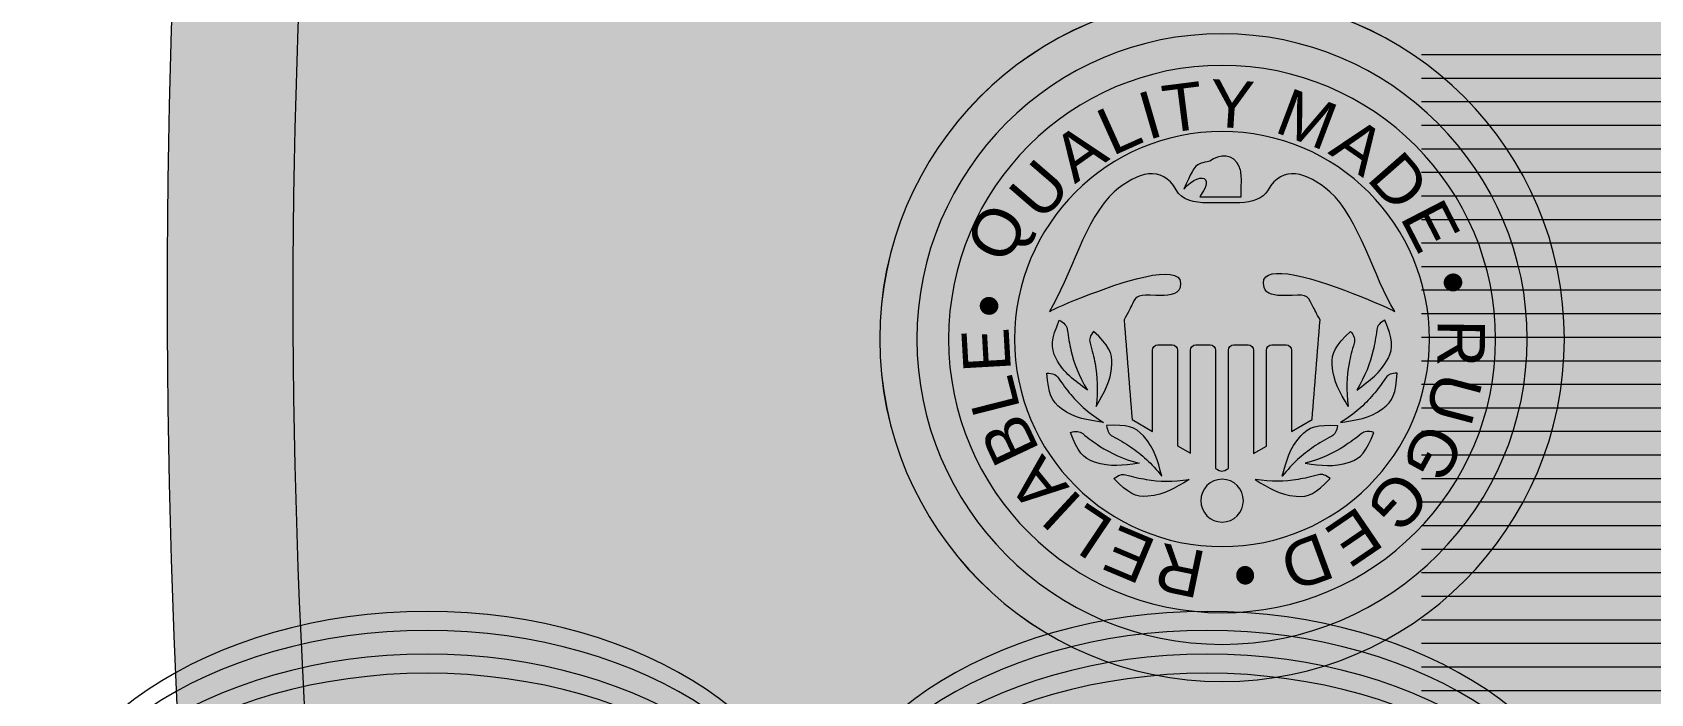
# Model space of a CAD drawing. Header units: inches. Extents: x 0 to 48, y -19.6 to 10.
# Drawn here: x 26.877 to 29.406, y -17.423 to -16.39 of the extents above; entities that cross this region are included whole.
import ezdxf

# ---------------------------------------------------------------- set-up
doc = ezdxf.new("R2010")
doc.units = ezdxf.units.IN
doc.header["$MEASUREMENT"] = 0
doc.layers.add('Layer 1', color=7, linetype='Continuous')

# ---------------------------------------------------------------- blocks, each defined once
blk = doc.blocks.new('block 3')
at = {"layer": 'Layer 1', "color": 254, "lineweight": 18, "true_color": 0xe6e7e8}
for points in [[(27.4942, -17.295), (27.835, -17.295), (28.1113, -17.4815), (28.1113, -17.7115), (28.1113, -17.9415), (27.835, -18.128), (27.4942, -18.128), (27.1534, -18.128), (26.8771, -17.9415), (26.8771, -17.7115), (26.8771, -17.4815), (27.1534, -17.295), (27.4942, -17.295)], [(28.7129, -17.295), (29.0537, -17.295), (29.3299, -17.4815), (29.3299, -17.7115), (29.3299, -17.9415), (29.0537, -18.128), (28.7129, -18.128), (28.3721, -18.128), (28.0958, -17.9415), (28.0958, -17.7115), (28.0958, -17.4815), (28.3721, -17.295), (28.7129, -17.295)], [(29.9316, -17.295), (30.2724, -17.295), (30.5487, -17.4815), (30.5487, -17.7115), (30.5487, -17.9415), (30.2724, -18.128), (29.9316, -18.128), (29.5908, -18.128), (29.3145, -17.9415), (29.3145, -17.7115), (29.3145, -17.4815), (29.5908, -17.295), (29.9316, -17.295)], [(27.4942, -17.3248), (27.835, -17.3248), (28.1113, -17.5113), (28.1113, -17.7413), (28.1113, -17.9713), (27.835, -18.1578), (27.4942, -18.1578), (27.1534, -18.1578), (26.8771, -17.9713), (26.8771, -17.7413), (26.8771, -17.5113), (27.1534, -17.3248), (27.4942, -17.3248)], [(28.7129, -17.3248), (29.0537, -17.3248), (29.3299, -17.5113), (29.3299, -17.7413), (29.3299, -17.9713), (29.0537, -18.1578), (28.7129, -18.1578), (28.3721, -18.1578), (28.0958, -17.9713), (28.0958, -17.7413), (28.0958, -17.5113), (28.3721, -17.3248), (28.7129, -17.3248)], [(29.9316, -17.3248), (30.2724, -17.3248), (30.5487, -17.5113), (30.5487, -17.7413), (30.5487, -17.9713), (30.2724, -18.1578), (29.9316, -18.1578), (29.5908, -18.1578), (29.3145, -17.9713), (29.3145, -17.7413), (29.3145, -17.5113), (29.5908, -17.3248), (29.9316, -17.3248)], [(27.4942, -17.3617), (27.835, -17.3617), (28.1113, -17.5482), (28.1113, -17.7782), (28.1113, -18.0082), (27.835, -18.1946), (27.4942, -18.1946), (27.1534, -18.1946), (26.8771, -18.0082), (26.8771, -17.7782), (26.8771, -17.5482), (27.1534, -17.3617), (27.4942, -17.3617)], [(28.7129, -17.3617), (29.0537, -17.3617), (29.3299, -17.5482), (29.3299, -17.7782), (29.3299, -18.0082), (29.0537, -18.1946), (28.7129, -18.1946), (28.3721, -18.1946), (28.0958, -18.0082), (28.0958, -17.7782), (28.0958, -17.5482), (28.3721, -17.3617), (28.7129, -17.3617)], [(29.9316, -17.3617), (30.2724, -17.3617), (30.5487, -17.5482), (30.5487, -17.7782), (30.5487, -18.0082), (30.2724, -18.1946), (29.9316, -18.1946), (29.5908, -18.1946), (29.3145, -18.0082), (29.3145, -17.7782), (29.3145, -17.5482), (29.5908, -17.3617), (29.9316, -17.3617)], [(27.4942, -17.3915), (27.835, -17.3915), (28.1113, -17.578), (28.1113, -17.808), (28.1113, -18.038), (27.835, -18.2244), (27.4942, -18.2244), (27.1534, -18.2244), (26.8771, -18.038), (26.8771, -17.808), (26.8771, -17.578), (27.1534, -17.3915), (27.4942, -17.3915)], [(28.7129, -17.3915), (29.0537, -17.3915), (29.3299, -17.578), (29.3299, -17.808), (29.3299, -18.038), (29.0537, -18.2244), (28.7129, -18.2244), (28.3721, -18.2244), (28.0958, -18.038), (28.0958, -17.808), (28.0958, -17.578), (28.3721, -17.3915), (28.7129, -17.3915)], [(29.9316, -17.3915), (30.2724, -17.3915), (30.5487, -17.578), (30.5487, -17.808), (30.5487, -18.038), (30.2724, -18.2244), (29.9316, -18.2244), (29.5908, -18.2244), (29.3145, -18.038), (29.3145, -17.808), (29.3145, -17.578), (29.5908, -17.3915), (29.9316, -17.3915)]]:
    blk.add_open_spline(points, degree=3, knots=[0, 0, 0, 0, 1, 1, 1, 2, 2, 2, 3, 3, 3, 4, 4, 4, 4], dxfattribs=at)
blk = doc.blocks.new('block 4')
at = {"layer": 'Layer 1', "color": 250, "lineweight": 18, "true_color": 0x231f20}
for points in [[(29.0477, -16.425), (33.4815, -16.425)], [(29.0477, -16.4618), (33.4815, -16.4618)], [(29.0477, -16.4986), (33.4815, -16.4986)], [(29.0477, -16.5353), (33.4815, -16.5353)], [(29.0477, -16.5721), (33.4815, -16.5721)], [(29.0477, -16.6089), (33.4815, -16.6089)], [(29.0477, -16.6457), (33.4815, -16.6457)], [(29.0477, -16.6825), (33.4815, -16.6825)], [(29.0477, -16.7193), (33.4815, -16.7193)], [(29.0477, -16.756), (33.4815, -16.756)], [(29.0477, -16.7928), (33.4815, -16.7928)], [(29.0477, -16.8296), (33.4815, -16.8296)], [(29.0477, -16.8664), (33.4815, -16.8664)], [(29.0477, -16.9032), (33.4815, -16.9032)], [(29.0477, -16.94), (33.4815, -16.94)], [(29.0477, -16.9768), (33.4815, -16.9768)], [(29.0477, -17.0135), (33.4815, -17.0135)], [(29.0477, -17.0503), (33.4815, -17.0503)], [(29.0477, -17.0871), (33.4815, -17.0871)], [(29.0477, -17.1239), (33.4815, -17.1239)], [(29.0477, -17.1607), (33.4815, -17.1607)], [(29.0477, -17.1975), (33.4815, -17.1975)], [(29.0477, -17.2343), (33.4815, -17.2343)], [(29.0477, -17.271), (33.4815, -17.271)], [(29.0477, -17.3078), (33.4815, -17.3078)], [(29.0477, -17.3446), (33.4815, -17.3446)], [(29.0477, -17.3814), (33.4815, -17.3814)], [(29.0477, -17.4182), (33.4815, -17.4182)]]:
    blk.add_lwpolyline(points, dxfattribs=at)

msp = doc.modelspace()

# ---------------------------------------------------------------- hatches: boundary and pattern name
at = {"layer": 'Layer 1', "true_color": 0x004723}
h = msp.add_hatch(color=118, dxfattribs=at)
edge = h.paths.add_edge_path()
edge.add_spline(control_points=[(27.2193, -14.9493), (30.2141, -14.9493), (33.2089, -14.9493), (36.2037, -14.9493), (36.3793, -16.1538), (36.379, -17.4149), (36.2037, -18.7311), (33.2089, -18.7311), (30.2141, -18.7311), (27.2193, -18.7311), (27.044, -17.4149), (27.0437, -16.1538), (27.2193, -14.9493)], knot_values=[0, 0, 0, 0, 0.013889, 0.013889, 0.013889, 0.027778, 0.027778, 0.027778, 0.041667, 0.041667, 0.041667, 0.055556, 0.055556, 0.055556, 0.055556], degree=3, periodic=0)
edge.add_line((27.2193, -14.9493), (27.2193, -14.9493))
at = {"layer": 'Layer 1', "true_color": 0xe6e7e8}
h = msp.add_hatch(color=254, dxfattribs=at)
edge = h.paths.add_edge_path()
edge.add_spline(control_points=[(27.4102, -15.1551), (30.2777, -15.1551), (33.1452, -15.1551), (36.0127, -15.1551), (36.1809, -16.2286), (36.1806, -17.3523), (36.0127, -18.5253), (33.1452, -18.5253), (30.2777, -18.5253), (27.4102, -18.5253), (27.2423, -17.3523), (27.242, -16.2286), (27.4102, -15.1551)], knot_values=[0, 0, 0, 0, 0.013889, 0.013889, 0.013889, 0.027778, 0.027778, 0.027778, 0.041667, 0.041667, 0.041667, 0.055556, 0.055556, 0.055556, 0.055556], degree=3, periodic=0)
edge.add_line((27.4102, -15.1551), (27.4102, -15.1551))
at = {"layer": 'Layer 1', "true_color": 0x231f20}
h = msp.add_hatch(color=250, dxfattribs=at)
edge = h.paths.add_edge_path()
edge.add_spline(control_points=[(28.7362, -16.3926), (28.9996, -16.3926), (29.2131, -16.6061), (29.2131, -16.8695), (29.2131, -17.1328), (28.9996, -17.3463), (28.7362, -17.3463), (28.4729, -17.3463), (28.2594, -17.1328), (28.2594, -16.8695), (28.2594, -16.6061), (28.4729, -16.3926), (28.7362, -16.3926)], knot_values=[0, 0, 0, 0, 1, 1, 1, 2, 2, 2, 3, 3, 3, 4, 4, 4, 4], degree=3, periodic=1)
edge = h.paths.add_edge_path()
edge.add_spline(control_points=[(28.7362, -16.3345), (29.0317, -16.3345), (29.2712, -16.574), (29.2712, -16.8695), (29.2712, -17.1649), (29.0317, -17.4044), (28.7362, -17.4044), (28.4408, -17.4044), (28.2013, -17.1649), (28.2013, -16.8695), (28.2013, -16.574), (28.4408, -16.3345), (28.7362, -16.3345)], knot_values=[0, 0, 0, 0, 1, 1, 1, 2, 2, 2, 3, 3, 3, 4, 4, 4, 4], degree=3, periodic=1)
h = msp.add_hatch(color=250, dxfattribs=at)
edge = h.paths.add_edge_path()
edge.add_spline(control_points=[(28.7362, -16.5452), (28.9153, -16.5452), (29.0604, -16.6904), (29.0604, -16.8695), (29.0604, -17.0485), (28.9153, -17.1936), (28.7362, -17.1936), (28.5572, -17.1936), (28.412, -17.0485), (28.412, -16.8695), (28.412, -16.6904), (28.5572, -16.5452), (28.7362, -16.5452)], knot_values=[0, 0, 0, 0, 1, 1, 1, 2, 2, 2, 3, 3, 3, 4, 4, 4, 4], degree=3, periodic=1)
edge = h.paths.add_edge_path()
edge.add_spline(control_points=[(28.7362, -16.442), (28.9723, -16.442), (29.1637, -16.6334), (29.1637, -16.8695), (29.1637, -17.1055), (28.9723, -17.2969), (28.7362, -17.2969), (28.5002, -17.2969), (28.3088, -17.1055), (28.3088, -16.8695), (28.3088, -16.6334), (28.5002, -16.442), (28.7362, -16.442)], knot_values=[0, 0, 0, 0, 1, 1, 1, 2, 2, 2, 3, 3, 3, 4, 4, 4, 4], degree=3, periodic=1)
h = msp.add_hatch(color=250, dxfattribs=at)
edge = h.paths.add_edge_path()
edge.add_spline(control_points=[(28.7664, -16.622), (28.7663, -16.6318), (28.7662, -16.6375), (28.7661, -16.6473), (28.7445, -16.6473), (28.723, -16.6473), (28.7015, -16.6473), (28.704, -16.6417), (28.7066, -16.6402), (28.7092, -16.6345), (28.7121, -16.628), (28.7122, -16.6235), (28.7104, -16.6208), (28.706, -16.6141), (28.6899, -16.6192), (28.6767, -16.6353), (28.6872, -16.6123), (28.6906, -16.599), (28.7038, -16.5947), (28.7068, -16.5938), (28.7115, -16.5926), (28.7171, -16.5916), (28.7318, -16.5811), (28.7546, -16.5781), (28.7634, -16.6009), (28.7656, -16.6065), (28.7666, -16.6136), (28.7664, -16.622)], knot_values=[0, 0, 0, 0, 1, 1, 1, 2, 2, 2, 3, 3, 3, 4, 4, 4, 5, 5, 5, 6, 6, 6, 7, 7, 7, 8, 8, 8, 9, 9, 9, 9], degree=3, periodic=1)
edge = h.paths.add_edge_path()
edge.add_spline(control_points=[(28.4663, -16.8262), (28.4987, -16.7748), (28.5227, -16.6787), (28.5678, -16.6395), (28.6041, -16.608), (28.6421, -16.5971), (28.6645, -16.6366), (28.6732, -16.652), (28.6922, -16.6567), (28.7138, -16.6568), (28.7209, -16.6569), (28.7593, -16.6569), (28.7639, -16.6567), (28.7833, -16.6558), (28.8, -16.6507), (28.808, -16.6366), (28.8304, -16.5971), (28.8684, -16.608), (28.9047, -16.6395), (28.9498, -16.6787), (28.9737, -16.7748), (29.0062, -16.8262), (28.9975, -16.8217), (28.8957, -16.7753), (28.8388, -16.7678), (28.8131, -16.7643), (28.7965, -16.7689), (28.8018, -16.7887), (28.8048, -16.7998), (28.8189, -16.8018), (28.8343, -16.8015), (28.8687, -16.8007), (28.8679, -16.7981), (28.8777, -16.8174), (28.8804, -16.8228), (28.8839, -16.8299), (28.8893, -16.8392), (28.8851, -16.8912), (28.881, -16.9432), (28.8768, -16.9952), (28.8768, -16.9952), (28.8447, -17.0138), (28.8447, -17.0138), (28.8447, -17.0138), (28.8447, -16.8868), (28.8447, -16.8868), (28.8447, -16.8822), (28.8409, -16.8784), (28.8362, -16.8784), (28.8362, -16.8784), (28.8139, -16.8784), (28.8139, -16.8784), (28.8093, -16.8784), (28.8055, -16.8822), (28.8055, -16.8868), (28.8055, -16.8868), (28.8055, -17.0365), (28.8055, -17.0365), (28.8055, -17.0365), (28.7854, -17.0481), (28.7854, -17.0481), (28.7854, -17.0481), (28.7854, -16.8868), (28.7854, -16.8868), (28.7854, -16.8822), (28.7816, -16.8784), (28.7769, -16.8784), (28.7769, -16.8784), (28.7546, -16.8784), (28.7546, -16.8784), (28.7499, -16.8784), (28.7461, -16.8822), (28.7461, -16.8868), (28.7461, -16.8868), (28.7461, -17.0715), (28.7461, -17.0715), (28.7368, -17.0772), (28.7349, -17.0772), (28.726, -17.0715), (28.726, -17.0715), (28.726, -16.8868), (28.726, -16.8868), (28.726, -16.8822), (28.7222, -16.8784), (28.7176, -16.8784), (28.7176, -16.8784), (28.6953, -16.8784), (28.6953, -16.8784), (28.6906, -16.8784), (28.6868, -16.8822), (28.6868, -16.8868), (28.6868, -16.8868), (28.6868, -17.0478), (28.6868, -17.0478), (28.6868, -17.0478), (28.6667, -17.0362), (28.6667, -17.0362), (28.6667, -17.0362), (28.6667, -16.8868), (28.6667, -16.8868), (28.6667, -16.8822), (28.6629, -16.8784), (28.6583, -16.8784), (28.6583, -16.8784), (28.6359, -16.8784), (28.6359, -16.8784), (28.6313, -16.8784), (28.6275, -16.8822), (28.6275, -16.8868), (28.6275, -16.8868), (28.6275, -17.0136), (28.6275, -17.0136), (28.6275, -17.0136), (28.5957, -16.9952), (28.5957, -16.9952), (28.5915, -16.9432), (28.5873, -16.8912), (28.5832, -16.8392), (28.5896, -16.828), (28.5932, -16.8199), (28.5961, -16.8142), (28.6029, -16.8007), (28.6058, -16.8001), (28.6329, -16.8014), (28.6499, -16.8022), (28.6674, -16.8009), (28.6706, -16.7889), (28.676, -16.7685), (28.6565, -16.7651), (28.6277, -16.7699), (28.5707, -16.7793), (28.477, -16.8206), (28.4663, -16.8262)], knot_values=[0, 0, 0, 0, 1, 1, 1, 2, 2, 2, 3, 3, 3, 4, 4, 4, 5, 5, 5, 6, 6, 6, 7, 7, 7, 8, 8, 8, 9, 9, 9, 10, 10, 10, 11, 11, 11, 12, 12, 12, 13, 13, 13, 14, 14, 14, 15, 15, 15, 16, 16, 16, 17, 17, 17, 18, 18, 18, 19, 19, 19, 20, 20, 20, 21, 21, 21, 22, 22, 22, 23, 23, 23, 24, 24, 24, 25, 25, 25, 26, 26, 26, 27, 27, 27, 28, 28, 28, 29, 29, 29, 30, 30, 30, 31, 31, 31, 32, 32, 32, 33, 33, 33, 34, 34, 34, 35, 35, 35, 36, 36, 36, 37, 37, 37, 38, 38, 38, 39, 39, 39, 40, 40, 40, 41, 41, 41, 42, 42, 42, 43, 43, 43, 44, 44, 44, 44], degree=3, periodic=1)
h = msp.add_hatch(color=250, dxfattribs=at)
edge = h.paths.add_edge_path()
edge.add_spline(control_points=[(28.9167, -17.0043), (28.885, -17.003), (28.8718, -17.0063), (28.8592, -17.0206), (28.8406, -17.0417), (28.8378, -17.058), (28.8301, -17.0838), (28.8467, -17.0633), (28.8614, -17.0499), (28.8792, -17.038), (28.8877, -17.0322), (28.897, -17.0268), (28.9075, -17.0212), (28.9129, -17.0183), (28.9156, -17.013), (28.9167, -17.0043)], knot_values=[0, 0, 0, 0, 1, 1, 1, 2, 2, 2, 3, 3, 3, 4, 4, 4, 5, 5, 5, 5], degree=3, periodic=1)
edge = h.paths.add_edge_path()
edge.add_spline(control_points=[(28.9732, -17.0154), (28.9619, -17.045), (28.9537, -17.0558), (28.9356, -17.0617), (28.9089, -17.0705), (28.8927, -17.0667), (28.866, -17.0635), (28.8914, -17.0563), (28.9096, -17.0481), (28.9275, -17.0365), (28.9362, -17.031), (28.9448, -17.0246), (28.9541, -17.0172), (28.9589, -17.0134), (28.9648, -17.0129), (28.9732, -17.0154)], knot_values=[0, 0, 0, 0, 1, 1, 1, 2, 2, 2, 3, 3, 3, 4, 4, 4, 5, 5, 5, 5], degree=3, periodic=1)
edge = h.paths.add_edge_path()
edge.add_spline(control_points=[(29.01, -16.9226), (29.0078, -16.9543), (29.003, -16.967), (28.9875, -16.978), (28.9645, -16.9942), (28.948, -16.9952), (28.9215, -17), (28.9437, -16.9857), (28.9587, -16.9726), (28.9724, -16.9562), (28.9791, -16.9484), (28.9854, -16.9398), (28.9922, -16.9299), (28.9957, -16.9249), (29.0012, -16.9228), (29.01, -16.9226)], knot_values=[0, 0, 0, 0, 1, 1, 1, 2, 2, 2, 3, 3, 3, 4, 4, 4, 5, 5, 5, 5], degree=3, periodic=1)
edge = h.paths.add_edge_path()
edge.add_spline(control_points=[(28.9369, -16.8574), (28.9139, -16.8791), (28.907, -16.8908), (28.9084, -16.9098), (28.9104, -16.9378), (28.92, -16.9513), (28.9331, -16.9748), (28.9301, -16.9486), (28.9308, -16.9287), (28.9347, -16.9077), (28.9366, -16.8976), (28.9393, -16.8872), (28.9426, -16.8757), (28.9443, -16.8698), (28.9424, -16.8642), (28.9369, -16.8574)], knot_values=[0, 0, 0, 0, 1, 1, 1, 2, 2, 2, 3, 3, 3, 4, 4, 4, 5, 5, 5, 5], degree=3, periodic=1)
edge = h.paths.add_edge_path()
edge.add_spline(control_points=[(28.5672, -17.0875), (28.5895, -17.1102), (28.6013, -17.1168), (28.6202, -17.115), (28.6482, -17.1125), (28.6615, -17.1025), (28.6847, -17.0889), (28.6586, -17.0925), (28.6387, -17.0922), (28.6176, -17.0887), (28.6074, -17.087), (28.597, -17.0846), (28.5855, -17.0815), (28.5796, -17.0799), (28.574, -17.0819), (28.5672, -17.0875)], knot_values=[0, 0, 0, 0, 1, 1, 1, 2, 2, 2, 3, 3, 3, 4, 4, 4, 5, 5, 5, 5], degree=3, periodic=1)
edge = h.paths.add_edge_path()
edge.add_spline(control_points=[(28.5558, -17.0043), (28.5875, -17.003), (28.6006, -17.0063), (28.6132, -17.0206), (28.6319, -17.0417), (28.6347, -17.058), (28.6423, -17.0838), (28.6257, -17.0633), (28.611, -17.0499), (28.5933, -17.038), (28.5847, -17.0322), (28.5755, -17.0268), (28.565, -17.0212), (28.5596, -17.0183), (28.5569, -17.013), (28.5558, -17.0043)], knot_values=[0, 0, 0, 0, 1, 1, 1, 2, 2, 2, 3, 3, 3, 4, 4, 4, 5, 5, 5, 5], degree=3, periodic=1)
edge = h.paths.add_edge_path()
edge.add_spline(control_points=[(28.4992, -17.0154), (28.5106, -17.045), (28.5188, -17.0558), (28.5369, -17.0617), (28.5636, -17.0705), (28.5797, -17.0667), (28.6065, -17.0635), (28.581, -17.0563), (28.5629, -17.0481), (28.5449, -17.0365), (28.5363, -17.031), (28.5277, -17.0246), (28.5184, -17.0172), (28.5136, -17.0134), (28.5077, -17.0129), (28.4992, -17.0154)], knot_values=[0, 0, 0, 0, 1, 1, 1, 2, 2, 2, 3, 3, 3, 4, 4, 4, 5, 5, 5, 5], degree=3, periodic=1)
edge = h.paths.add_edge_path()
edge.add_spline(control_points=[(28.4625, -16.9226), (28.4647, -16.9543), (28.4694, -16.967), (28.485, -16.978), (28.5079, -16.9942), (28.5245, -16.9952), (28.551, -17), (28.5288, -16.9857), (28.5138, -16.9726), (28.5, -16.9562), (28.4934, -16.9484), (28.487, -16.9398), (28.4803, -16.9299), (28.4768, -16.9249), (28.4713, -16.9228), (28.4625, -16.9226)], knot_values=[0, 0, 0, 0, 1, 1, 1, 2, 2, 2, 3, 3, 3, 4, 4, 4, 5, 5, 5, 5], degree=3, periodic=1)
edge = h.paths.add_edge_path()
edge.add_spline(control_points=[(28.5355, -16.8574), (28.5586, -16.8791), (28.5654, -16.8908), (28.5641, -16.9098), (28.5621, -16.9378), (28.5524, -16.9513), (28.5393, -16.9748), (28.5424, -16.9486), (28.5416, -16.9287), (28.5377, -16.9077), (28.5358, -16.8976), (28.5332, -16.8872), (28.5299, -16.8757), (28.5282, -16.8698), (28.53, -16.8642), (28.5355, -16.8574)], knot_values=[0, 0, 0, 0, 1, 1, 1, 2, 2, 2, 3, 3, 3, 4, 4, 4, 5, 5, 5, 5], degree=3, periodic=1)
edge = h.paths.add_edge_path()
edge.add_spline(control_points=[(28.4819, -16.84), (28.4695, -16.8693), (28.4679, -16.8827), (28.4768, -16.8996), (28.4899, -16.9244), (28.5042, -16.9328), (28.5257, -16.9491), (28.5123, -16.9263), (28.505, -16.9078), (28.5001, -16.887), (28.4977, -16.877), (28.496, -16.8664), (28.4944, -16.8546), (28.4936, -16.8485), (28.4896, -16.8441), (28.4819, -16.84)], knot_values=[0, 0, 0, 0, 1, 1, 1, 2, 2, 2, 3, 3, 3, 4, 4, 4, 5, 5, 5, 5], degree=3, periodic=1)
edge = h.paths.add_edge_path()
edge.add_spline(control_points=[(28.9906, -16.84), (29.003, -16.8693), (29.0045, -16.8827), (28.9956, -16.8996), (28.9825, -16.9244), (28.9682, -16.9328), (28.9468, -16.9491), (28.9601, -16.9263), (28.9675, -16.9078), (28.9724, -16.887), (28.9747, -16.877), (28.9765, -16.8664), (28.9781, -16.8546), (28.9789, -16.8485), (28.9828, -16.8441), (28.9906, -16.84)], knot_values=[0, 0, 0, 0, 1, 1, 1, 2, 2, 2, 3, 3, 3, 4, 4, 4, 5, 5, 5, 5], degree=3, periodic=1)
edge = h.paths.add_edge_path()
edge.add_spline(control_points=[(28.7362, -17.0885), (28.7547, -17.0885), (28.7696, -17.1035), (28.7696, -17.1219), (28.7696, -17.1403), (28.7547, -17.1553), (28.7362, -17.1553), (28.7178, -17.1553), (28.7029, -17.1403), (28.7029, -17.1219), (28.7029, -17.1035), (28.7178, -17.0885), (28.7362, -17.0885)], knot_values=[0, 0, 0, 0, 1, 1, 1, 2, 2, 2, 3, 3, 3, 4, 4, 4, 4], degree=3, periodic=1)
edge = h.paths.add_edge_path()
edge.add_spline(control_points=[(28.9052, -17.0875), (28.883, -17.1102), (28.8712, -17.1168), (28.8522, -17.115), (28.8242, -17.1125), (28.811, -17.1025), (28.7877, -17.0889), (28.8139, -17.0925), (28.8338, -17.0922), (28.8549, -17.0887), (28.865, -17.087), (28.8755, -17.0846), (28.887, -17.0815), (28.8929, -17.0799), (28.8985, -17.0819), (28.9052, -17.0875)], knot_values=[0, 0, 0, 0, 0.013889, 0.013889, 0.013889, 0.027778, 0.027778, 0.027778, 0.041667, 0.041667, 0.041667, 0.055556, 0.055556, 0.055556, 0.069444, 0.069444, 0.069444, 0.069444], degree=3, periodic=0)
edge.add_line((28.9052, -17.0875), (28.9052, -17.0875))

# ---------------------------------------------------------------- linework, layer by layer
at = {"layer": 'Layer 1', "lineweight": 0}
for points, knots in [([(27.2193, -14.9493), (30.2141, -14.9493), (33.2089, -14.9493), (36.2037, -14.9493), (36.3793, -16.1538), (36.379, -17.4149), (36.2037, -18.7311), (33.2089, -18.7311), (30.2141, -18.7311), (27.2193, -18.7311), (27.044, -17.4149), (27.0437, -16.1538), (27.2193, -14.9493)], [0, 0, 0, 0, 1, 1, 1, 2, 2, 2, 3, 3, 3, 4, 4, 4, 4]), ([(27.4102, -15.1551), (30.2777, -15.1551), (33.1452, -15.1551), (36.0127, -15.1551), (36.1809, -16.2286), (36.1806, -17.3523), (36.0127, -18.5253), (33.1452, -18.5253), (30.2777, -18.5253), (27.4102, -18.5253), (27.2423, -17.3523), (27.242, -16.2286), (27.4102, -15.1551)], [0, 0, 0, 0, 1, 1, 1, 2, 2, 2, 3, 3, 3, 4, 4, 4, 4]), ([(28.7362, -16.3344), (29.0317, -16.3344), (29.2712, -16.574), (29.2712, -16.8695), (29.2712, -17.1649), (29.0317, -17.4044), (28.7362, -17.4044), (28.4408, -17.4044), (28.2012, -17.1649), (28.2012, -16.8695), (28.2012, -16.574), (28.4408, -16.3344), (28.7362, -16.3344)], [0, 0, 0, 0, 1, 1, 1, 2, 2, 2, 3, 3, 3, 4, 4, 4, 4]), ([(28.7362, -16.3345), (29.0317, -16.3345), (29.2712, -16.574), (29.2712, -16.8695), (29.2712, -17.1649), (29.0317, -17.4044), (28.7362, -17.4044), (28.4408, -17.4044), (28.2013, -17.1649), (28.2013, -16.8695), (28.2013, -16.574), (28.4408, -16.3345), (28.7362, -16.3345)], [0, 0, 0, 0, 1, 1, 1, 2, 2, 2, 3, 3, 3, 4, 4, 4, 4]), ([(28.7362, -16.3926), (28.9996, -16.3926), (29.2131, -16.6061), (29.2131, -16.8695), (29.2131, -17.1328), (28.9996, -17.3463), (28.7362, -17.3463), (28.4729, -17.3463), (28.2594, -17.1328), (28.2594, -16.8695), (28.2594, -16.6061), (28.4729, -16.3926), (28.7362, -16.3926)], [0, 0, 0, 0, 1, 1, 1, 2, 2, 2, 3, 3, 3, 4, 4, 4, 4]), ([(28.7362, -16.442), (28.9723, -16.442), (29.1637, -16.6334), (29.1637, -16.8695), (29.1637, -17.1055), (28.9723, -17.2969), (28.7362, -17.2969), (28.5002, -17.2969), (28.3088, -17.1055), (28.3088, -16.8695), (28.3088, -16.6334), (28.5002, -16.442), (28.7362, -16.442)], [0, 0, 0, 0, 1, 1, 1, 2, 2, 2, 3, 3, 3, 4, 4, 4, 4]), ([(28.7362, -16.5452), (28.9153, -16.5452), (29.0604, -16.6904), (29.0604, -16.8695), (29.0604, -17.0485), (28.9153, -17.1936), (28.7362, -17.1936), (28.5572, -17.1936), (28.412, -17.0485), (28.412, -16.8695), (28.412, -16.6904), (28.5572, -16.5452), (28.7362, -16.5452)], [0, 0, 0, 0, 1, 1, 1, 2, 2, 2, 3, 3, 3, 4, 4, 4, 4]), ([(28.7664, -16.622), (28.7663, -16.6318), (28.7662, -16.6375), (28.7661, -16.6473), (28.7445, -16.6473), (28.723, -16.6473), (28.7015, -16.6473), (28.704, -16.6417), (28.7066, -16.6402), (28.7092, -16.6345), (28.7121, -16.628), (28.7122, -16.6235), (28.7104, -16.6208), (28.706, -16.6141), (28.6899, -16.6192), (28.6767, -16.6353), (28.6872, -16.6123), (28.6906, -16.599), (28.7038, -16.5947), (28.7068, -16.5938), (28.7115, -16.5926), (28.7171, -16.5916), (28.7318, -16.5811), (28.7546, -16.5781), (28.7634, -16.6009), (28.7656, -16.6065), (28.7666, -16.6136), (28.7664, -16.622)], [0, 0, 0, 0, 1, 1, 1, 2, 2, 2, 3, 3, 3, 4, 4, 4, 5, 5, 5, 6, 6, 6, 7, 7, 7, 8, 8, 8, 9, 9, 9, 9]), ([(28.4663, -16.8262), (28.4987, -16.7748), (28.5227, -16.6787), (28.5678, -16.6395), (28.6041, -16.608), (28.6421, -16.5971), (28.6645, -16.6366), (28.6732, -16.652), (28.6922, -16.6567), (28.7138, -16.6568), (28.7209, -16.6569), (28.7593, -16.6569), (28.7639, -16.6567), (28.7833, -16.6558), (28.8, -16.6507), (28.808, -16.6366), (28.8304, -16.5971), (28.8684, -16.608), (28.9047, -16.6395), (28.9498, -16.6787), (28.9737, -16.7748), (29.0062, -16.8262), (28.9975, -16.8217), (28.8957, -16.7753), (28.8388, -16.7678), (28.8131, -16.7643), (28.7965, -16.7689), (28.8018, -16.7887), (28.8048, -16.7998), (28.8189, -16.8018), (28.8343, -16.8015), (28.8687, -16.8007), (28.8679, -16.7981), (28.8777, -16.8174), (28.8804, -16.8228), (28.8839, -16.8299), (28.8893, -16.8392), (28.8851, -16.8912), (28.881, -16.9432), (28.8768, -16.9952), (28.8768, -16.9952), (28.8447, -17.0138), (28.8447, -17.0138), (28.8447, -17.0138), (28.8447, -16.8868), (28.8447, -16.8868), (28.8447, -16.8822), (28.8409, -16.8784), (28.8362, -16.8784), (28.8362, -16.8784), (28.8139, -16.8784), (28.8139, -16.8784), (28.8093, -16.8784), (28.8055, -16.8822), (28.8055, -16.8868), (28.8055, -16.8868), (28.8055, -17.0365), (28.8055, -17.0365), (28.8055, -17.0365), (28.7854, -17.0481), (28.7854, -17.0481), (28.7854, -17.0481), (28.7854, -16.8868), (28.7854, -16.8868), (28.7854, -16.8822), (28.7816, -16.8784), (28.7769, -16.8784), (28.7769, -16.8784), (28.7546, -16.8784), (28.7546, -16.8784), (28.7499, -16.8784), (28.7461, -16.8822), (28.7461, -16.8868), (28.7461, -16.8868), (28.7461, -17.0715), (28.7461, -17.0715), (28.7368, -17.0772), (28.7349, -17.0772), (28.726, -17.0715), (28.726, -17.0715), (28.726, -16.8868), (28.726, -16.8868), (28.726, -16.8822), (28.7222, -16.8784), (28.7176, -16.8784), (28.7176, -16.8784), (28.6953, -16.8784), (28.6953, -16.8784), (28.6906, -16.8784), (28.6868, -16.8822), (28.6868, -16.8868), (28.6868, -16.8868), (28.6868, -17.0478), (28.6868, -17.0478), (28.6868, -17.0478), (28.6667, -17.0362), (28.6667, -17.0362), (28.6667, -17.0362), (28.6667, -16.8868), (28.6667, -16.8868), (28.6667, -16.8822), (28.6629, -16.8784), (28.6583, -16.8784), (28.6583, -16.8784), (28.6359, -16.8784), (28.6359, -16.8784), (28.6313, -16.8784), (28.6275, -16.8822), (28.6275, -16.8868), (28.6275, -16.8868), (28.6275, -17.0136), (28.6275, -17.0136), (28.6275, -17.0136), (28.5957, -16.9952), (28.5957, -16.9952), (28.5915, -16.9432), (28.5873, -16.8912), (28.5832, -16.8392), (28.5896, -16.828), (28.5932, -16.8199), (28.5961, -16.8142), (28.6029, -16.8007), (28.6058, -16.8001), (28.6329, -16.8014), (28.6499, -16.8022), (28.6674, -16.8009), (28.6706, -16.7889), (28.676, -16.7685), (28.6565, -16.7651), (28.6277, -16.7699), (28.5707, -16.7793), (28.477, -16.8206), (28.4663, -16.8262)], [0, 0, 0, 0, 1, 1, 1, 2, 2, 2, 3, 3, 3, 4, 4, 4, 5, 5, 5, 6, 6, 6, 7, 7, 7, 8, 8, 8, 9, 9, 9, 10, 10, 10, 11, 11, 11, 12, 12, 12, 13, 13, 13, 14, 14, 14, 15, 15, 15, 16, 16, 16, 17, 17, 17, 18, 18, 18, 19, 19, 19, 20, 20, 20, 21, 21, 21, 22, 22, 22, 23, 23, 23, 24, 24, 24, 25, 25, 25, 26, 26, 26, 27, 27, 27, 28, 28, 28, 29, 29, 29, 30, 30, 30, 31, 31, 31, 32, 32, 32, 33, 33, 33, 34, 34, 34, 35, 35, 35, 36, 36, 36, 37, 37, 37, 38, 38, 38, 39, 39, 39, 40, 40, 40, 41, 41, 41, 42, 42, 42, 43, 43, 43, 44, 44, 44, 44]), ([(28.4819, -16.84), (28.4695, -16.8693), (28.4679, -16.8827), (28.4768, -16.8996), (28.4899, -16.9244), (28.5042, -16.9328), (28.5257, -16.9491), (28.5123, -16.9263), (28.505, -16.9078), (28.5001, -16.887), (28.4977, -16.877), (28.496, -16.8664), (28.4944, -16.8546), (28.4936, -16.8485), (28.4896, -16.8441), (28.4819, -16.84)], [0, 0, 0, 0, 1, 1, 1, 2, 2, 2, 3, 3, 3, 4, 4, 4, 5, 5, 5, 5]), ([(28.9906, -16.84), (29.003, -16.8693), (29.0045, -16.8827), (28.9956, -16.8996), (28.9825, -16.9244), (28.9682, -16.9328), (28.9468, -16.9491), (28.9601, -16.9263), (28.9675, -16.9078), (28.9724, -16.887), (28.9747, -16.877), (28.9765, -16.8664), (28.9781, -16.8546), (28.9789, -16.8485), (28.9828, -16.8441), (28.9906, -16.84)], [0, 0, 0, 0, 1, 1, 1, 2, 2, 2, 3, 3, 3, 4, 4, 4, 5, 5, 5, 5]), ([(28.5355, -16.8574), (28.5586, -16.8791), (28.5654, -16.8908), (28.5641, -16.9098), (28.5621, -16.9378), (28.5524, -16.9513), (28.5393, -16.9748), (28.5424, -16.9486), (28.5416, -16.9287), (28.5377, -16.9077), (28.5358, -16.8976), (28.5332, -16.8872), (28.5299, -16.8757), (28.5282, -16.8698), (28.53, -16.8642), (28.5355, -16.8574)], [0, 0, 0, 0, 1, 1, 1, 2, 2, 2, 3, 3, 3, 4, 4, 4, 5, 5, 5, 5]), ([(28.9369, -16.8574), (28.9139, -16.8791), (28.907, -16.8908), (28.9084, -16.9098), (28.9104, -16.9378), (28.92, -16.9513), (28.9331, -16.9748), (28.9301, -16.9486), (28.9308, -16.9287), (28.9347, -16.9077), (28.9366, -16.8976), (28.9393, -16.8872), (28.9426, -16.8757), (28.9443, -16.8698), (28.9424, -16.8642), (28.9369, -16.8574)], [0, 0, 0, 0, 1, 1, 1, 2, 2, 2, 3, 3, 3, 4, 4, 4, 5, 5, 5, 5]), ([(28.4625, -16.9226), (28.4647, -16.9543), (28.4694, -16.967), (28.485, -16.978), (28.5079, -16.9942), (28.5245, -16.9952), (28.551, -17), (28.5288, -16.9857), (28.5138, -16.9726), (28.5, -16.9562), (28.4934, -16.9484), (28.487, -16.9398), (28.4803, -16.9299), (28.4768, -16.9249), (28.4713, -16.9228), (28.4625, -16.9226)], [0, 0, 0, 0, 1, 1, 1, 2, 2, 2, 3, 3, 3, 4, 4, 4, 5, 5, 5, 5]), ([(29.01, -16.9226), (29.0078, -16.9543), (29.003, -16.967), (28.9875, -16.978), (28.9645, -16.9942), (28.948, -16.9952), (28.9215, -17), (28.9437, -16.9857), (28.9587, -16.9726), (28.9724, -16.9562), (28.9791, -16.9484), (28.9854, -16.9398), (28.9922, -16.9299), (28.9957, -16.9249), (29.0012, -16.9228), (29.01, -16.9226)], [0, 0, 0, 0, 1, 1, 1, 2, 2, 2, 3, 3, 3, 4, 4, 4, 5, 5, 5, 5]), ([(28.4992, -17.0154), (28.5106, -17.045), (28.5188, -17.0558), (28.5369, -17.0617), (28.5636, -17.0705), (28.5797, -17.0667), (28.6065, -17.0635), (28.581, -17.0563), (28.5629, -17.0481), (28.5449, -17.0365), (28.5363, -17.031), (28.5277, -17.0246), (28.5184, -17.0172), (28.5136, -17.0134), (28.5077, -17.0129), (28.4992, -17.0154)], [0, 0, 0, 0, 1, 1, 1, 2, 2, 2, 3, 3, 3, 4, 4, 4, 5, 5, 5, 5]), ([(28.5558, -17.0043), (28.5875, -17.003), (28.6006, -17.0063), (28.6132, -17.0206), (28.6319, -17.0417), (28.6347, -17.058), (28.6423, -17.0838), (28.6257, -17.0633), (28.611, -17.0499), (28.5933, -17.038), (28.5847, -17.0322), (28.5755, -17.0268), (28.565, -17.0212), (28.5596, -17.0183), (28.5569, -17.013), (28.5558, -17.0043)], [0, 0, 0, 0, 1, 1, 1, 2, 2, 2, 3, 3, 3, 4, 4, 4, 5, 5, 5, 5]), ([(28.9167, -17.0043), (28.885, -17.003), (28.8718, -17.0063), (28.8592, -17.0206), (28.8406, -17.0417), (28.8378, -17.058), (28.8301, -17.0838), (28.8467, -17.0633), (28.8614, -17.0499), (28.8792, -17.038), (28.8877, -17.0322), (28.897, -17.0268), (28.9075, -17.0212), (28.9129, -17.0183), (28.9156, -17.013), (28.9167, -17.0043)], [0, 0, 0, 0, 1, 1, 1, 2, 2, 2, 3, 3, 3, 4, 4, 4, 5, 5, 5, 5]), ([(28.9732, -17.0154), (28.9619, -17.045), (28.9537, -17.0558), (28.9356, -17.0617), (28.9089, -17.0705), (28.8927, -17.0667), (28.866, -17.0635), (28.8914, -17.0563), (28.9096, -17.0481), (28.9275, -17.0365), (28.9362, -17.031), (28.9448, -17.0246), (28.9541, -17.0172), (28.9589, -17.0134), (28.9648, -17.0129), (28.9732, -17.0154)], [0, 0, 0, 0, 1, 1, 1, 2, 2, 2, 3, 3, 3, 4, 4, 4, 5, 5, 5, 5]), ([(28.5672, -17.0875), (28.5895, -17.1102), (28.6013, -17.1168), (28.6202, -17.115), (28.6482, -17.1125), (28.6615, -17.1025), (28.6847, -17.0889), (28.6586, -17.0925), (28.6387, -17.0922), (28.6176, -17.0887), (28.6074, -17.087), (28.597, -17.0846), (28.5855, -17.0815), (28.5796, -17.0799), (28.574, -17.0819), (28.5672, -17.0875)], [0, 0, 0, 0, 1, 1, 1, 2, 2, 2, 3, 3, 3, 4, 4, 4, 5, 5, 5, 5]), ([(28.7362, -17.0885), (28.7547, -17.0885), (28.7696, -17.1035), (28.7696, -17.1219), (28.7696, -17.1403), (28.7547, -17.1553), (28.7362, -17.1553), (28.7178, -17.1553), (28.7029, -17.1403), (28.7029, -17.1219), (28.7029, -17.1035), (28.7178, -17.0885), (28.7362, -17.0885)], [0, 0, 0, 0, 1, 1, 1, 2, 2, 2, 3, 3, 3, 4, 4, 4, 4]), ([(28.9052, -17.0875), (28.883, -17.1102), (28.8712, -17.1168), (28.8522, -17.115), (28.8242, -17.1125), (28.811, -17.1025), (28.7877, -17.0889), (28.8139, -17.0925), (28.8338, -17.0922), (28.8549, -17.0887), (28.865, -17.087), (28.8755, -17.0846), (28.887, -17.0815), (28.8929, -17.0799), (28.8985, -17.0819), (28.9052, -17.0875)], [0, 0, 0, 0, 1, 1, 1, 2, 2, 2, 3, 3, 3, 4, 4, 4, 5, 5, 5, 5])]:
    msp.add_open_spline(points, degree=3, knots=knots, dxfattribs=at)
at = {"layer": 'Layer 1', "color": 250, "lineweight": 18, "true_color": 0x231f20}
for points, knots in [([(28.7362, -16.3345), (29.0317, -16.3345), (29.2712, -16.574), (29.2712, -16.8695), (29.2712, -17.1649), (29.0317, -17.4044), (28.7362, -17.4044), (28.4408, -17.4044), (28.2013, -17.1649), (28.2013, -16.8695), (28.2013, -16.574), (28.4408, -16.3345), (28.7362, -16.3345)], [0, 0, 0, 0, 1, 1, 1, 2, 2, 2, 3, 3, 3, 4, 4, 4, 4]), ([(28.7362, -16.3926), (28.9996, -16.3926), (29.2131, -16.6061), (29.2131, -16.8695), (29.2131, -17.1328), (28.9996, -17.3463), (28.7362, -17.3463), (28.4729, -17.3463), (28.2594, -17.1328), (28.2594, -16.8695), (28.2594, -16.6061), (28.4729, -16.3926), (28.7362, -16.3926)], [0, 0, 0, 0, 1, 1, 1, 2, 2, 2, 3, 3, 3, 4, 4, 4, 4]), ([(28.7362, -16.442), (28.9723, -16.442), (29.1637, -16.6334), (29.1637, -16.8695), (29.1637, -17.1055), (28.9723, -17.2969), (28.7362, -17.2969), (28.5002, -17.2969), (28.3088, -17.1055), (28.3088, -16.8695), (28.3088, -16.6334), (28.5002, -16.442), (28.7362, -16.442)], [0, 0, 0, 0, 1, 1, 1, 2, 2, 2, 3, 3, 3, 4, 4, 4, 4]), ([(28.7362, -16.5452), (28.9153, -16.5452), (29.0604, -16.6904), (29.0604, -16.8695), (29.0604, -17.0485), (28.9153, -17.1936), (28.7362, -17.1936), (28.5572, -17.1936), (28.412, -17.0485), (28.412, -16.8695), (28.412, -16.6904), (28.5572, -16.5452), (28.7362, -16.5452)], [0, 0, 0, 0, 1, 1, 1, 2, 2, 2, 3, 3, 3, 4, 4, 4, 4]), ([(28.7664, -16.622), (28.7663, -16.6318), (28.7662, -16.6375), (28.7661, -16.6473), (28.7445, -16.6473), (28.723, -16.6473), (28.7015, -16.6473), (28.704, -16.6417), (28.7066, -16.6402), (28.7092, -16.6345), (28.7121, -16.628), (28.7122, -16.6235), (28.7104, -16.6208), (28.706, -16.6141), (28.6899, -16.6192), (28.6767, -16.6353), (28.6872, -16.6123), (28.6906, -16.599), (28.7038, -16.5947), (28.7068, -16.5938), (28.7115, -16.5926), (28.7171, -16.5916), (28.7318, -16.5811), (28.7546, -16.5781), (28.7634, -16.6009), (28.7656, -16.6065), (28.7666, -16.6136), (28.7664, -16.622)], [0, 0, 0, 0, 1, 1, 1, 2, 2, 2, 3, 3, 3, 4, 4, 4, 5, 5, 5, 6, 6, 6, 7, 7, 7, 8, 8, 8, 9, 9, 9, 9]), ([(28.4663, -16.8262), (28.4987, -16.7748), (28.5227, -16.6787), (28.5678, -16.6395), (28.6041, -16.608), (28.6421, -16.5971), (28.6645, -16.6366), (28.6732, -16.652), (28.6922, -16.6567), (28.7138, -16.6568), (28.7209, -16.6569), (28.7593, -16.6569), (28.7639, -16.6567), (28.7833, -16.6558), (28.8, -16.6507), (28.808, -16.6366), (28.8304, -16.5971), (28.8684, -16.608), (28.9047, -16.6395), (28.9498, -16.6787), (28.9737, -16.7748), (29.0062, -16.8262), (28.9975, -16.8217), (28.8957, -16.7753), (28.8388, -16.7678), (28.8131, -16.7643), (28.7965, -16.7689), (28.8018, -16.7887), (28.8048, -16.7998), (28.8189, -16.8018), (28.8343, -16.8015), (28.8687, -16.8007), (28.8679, -16.7981), (28.8777, -16.8174), (28.8804, -16.8228), (28.8839, -16.8299), (28.8893, -16.8392), (28.8851, -16.8912), (28.881, -16.9432), (28.8768, -16.9952), (28.8768, -16.9952), (28.8447, -17.0138), (28.8447, -17.0138), (28.8447, -17.0138), (28.8447, -16.8868), (28.8447, -16.8868), (28.8447, -16.8822), (28.8409, -16.8784), (28.8362, -16.8784), (28.8362, -16.8784), (28.8139, -16.8784), (28.8139, -16.8784), (28.8093, -16.8784), (28.8055, -16.8822), (28.8055, -16.8868), (28.8055, -16.8868), (28.8055, -17.0365), (28.8055, -17.0365), (28.8055, -17.0365), (28.7854, -17.0481), (28.7854, -17.0481), (28.7854, -17.0481), (28.7854, -16.8868), (28.7854, -16.8868), (28.7854, -16.8822), (28.7816, -16.8784), (28.7769, -16.8784), (28.7769, -16.8784), (28.7546, -16.8784), (28.7546, -16.8784), (28.7499, -16.8784), (28.7461, -16.8822), (28.7461, -16.8868), (28.7461, -16.8868), (28.7461, -17.0715), (28.7461, -17.0715), (28.7368, -17.0772), (28.7349, -17.0772), (28.726, -17.0715), (28.726, -17.0715), (28.726, -16.8868), (28.726, -16.8868), (28.726, -16.8822), (28.7222, -16.8784), (28.7176, -16.8784), (28.7176, -16.8784), (28.6953, -16.8784), (28.6953, -16.8784), (28.6906, -16.8784), (28.6868, -16.8822), (28.6868, -16.8868), (28.6868, -16.8868), (28.6868, -17.0478), (28.6868, -17.0478), (28.6868, -17.0478), (28.6667, -17.0362), (28.6667, -17.0362), (28.6667, -17.0362), (28.6667, -16.8868), (28.6667, -16.8868), (28.6667, -16.8822), (28.6629, -16.8784), (28.6583, -16.8784), (28.6583, -16.8784), (28.6359, -16.8784), (28.6359, -16.8784), (28.6313, -16.8784), (28.6275, -16.8822), (28.6275, -16.8868), (28.6275, -16.8868), (28.6275, -17.0136), (28.6275, -17.0136), (28.6275, -17.0136), (28.5957, -16.9952), (28.5957, -16.9952), (28.5915, -16.9432), (28.5873, -16.8912), (28.5832, -16.8392), (28.5896, -16.828), (28.5932, -16.8199), (28.5961, -16.8142), (28.6029, -16.8007), (28.6058, -16.8001), (28.6329, -16.8014), (28.6499, -16.8022), (28.6674, -16.8009), (28.6706, -16.7889), (28.676, -16.7685), (28.6565, -16.7651), (28.6277, -16.7699), (28.5707, -16.7793), (28.477, -16.8206), (28.4663, -16.8262)], [0, 0, 0, 0, 1, 1, 1, 2, 2, 2, 3, 3, 3, 4, 4, 4, 5, 5, 5, 6, 6, 6, 7, 7, 7, 8, 8, 8, 9, 9, 9, 10, 10, 10, 11, 11, 11, 12, 12, 12, 13, 13, 13, 14, 14, 14, 15, 15, 15, 16, 16, 16, 17, 17, 17, 18, 18, 18, 19, 19, 19, 20, 20, 20, 21, 21, 21, 22, 22, 22, 23, 23, 23, 24, 24, 24, 25, 25, 25, 26, 26, 26, 27, 27, 27, 28, 28, 28, 29, 29, 29, 30, 30, 30, 31, 31, 31, 32, 32, 32, 33, 33, 33, 34, 34, 34, 35, 35, 35, 36, 36, 36, 37, 37, 37, 38, 38, 38, 39, 39, 39, 40, 40, 40, 41, 41, 41, 42, 42, 42, 43, 43, 43, 44, 44, 44, 44])]:
    msp.add_open_spline(points, degree=3, knots=knots, dxfattribs=at)

# ---------------------------------------------------------------- block references
at = {"layer": 'Layer 1'}
for name in ['block 4', 'block 3']:
    msp.add_blockref(name, (0, 0), dxfattribs=at)

# ---------------------------------------------------------------- texts
at = {"layer": 'Layer 1', "color": 18, "true_color": 0x000000, "attachment_point": 7}
for s, insert, char_height, rotation in [('\\fArial|b0|i0|c0|p34;\\W1;I', (28.62, -16.5589), 0.074076, 16.2476), ('\\fArial|b0|i0|c0|p34;\\W1;T', (28.6483, -16.5479), 0.074072, 7.2501), ('\\fArial|b0|i0|c0|p34;\\W1;Y', (28.7147, -16.5371), 0.074076, 356.2503), ('\\fArial|b0|i0|c0|p34;\\W1;M', (28.8157, -16.5452), 0.074071, 339.2488), ('\\fArial|b0|i0|c0|p34;\\W1;L', (28.5643, -16.5842), 0.074075, 24.2481), ('\\fArial|b0|i0|c0|p34;\\W1;A', (28.9004, -16.5788), 0.07407, 325.2483), ('\\fArial|b0|i0|c0|p34;\\W1;A', (28.5061, -16.6278), 0.074074, 35.246), ('\\fArial|b0|i0|c0|p34;\\W1; ', (28.7855, -16.5407), 0.07407, 347.2493), ('\\fArial|b0|i0|c0|p34;\\W1;D', (28.9604, -16.6195), 0.074074, 311.2458), ('\\fArial|b0|i0|c0|p34;\\W1;U', (28.4551, -16.6889), 0.074071, 49.2458), ('\\fArial|b0|i0|c0|p34;\\W1;E', (29.0134, -16.6788), 0.074069, 297.2467), ('\\fArial|b0|i0|c0|p34;\\W1;Q', (28.4171, -16.7647), 0.074074, 63.2505), ('\\fArial|b0|i0|c0|p34;\\W1; ', (29.0463, -16.7435), 0.074074, 289.2503), ('\\fArial|b0|i0|c0|p34;\\W1;•', (29.0582, -16.7716), 0.074074, 283.2497), ('\\fArial|b0|i0|c0|p34;\\W1;•', (28.4042, -16.8415), 0.074077, 80.2476), ('\\fArial|b0|i0|c0|p34;\\W1; ', (28.4124, -16.7951), 0.07407, 74.2459), ('\\fArial|b0|i0|c0|p34;\\W1; ', (29.0682, -16.8086), 0.074072, 277.2501), ('\\fArial|b0|i0|c0|p34;\\W1;E', (28.4064, -16.9193), 0.074073, 93.2504), ('\\fArial|b0|i0|c0|p34;\\W1;R', (29.0734, -16.8382), 0.074072, 269.2494), ('\\fArial|b0|i0|c0|p34;\\W1;L', (28.4212, -16.9778), 0.07407, 104.2475), ('\\fArial|b0|i0|c0|p34;\\W1;U', (29.0712, -16.917), 0.074069, 255.2494), ('\\fArial|b0|i0|c0|p34;\\W1;B', (28.4519, -17.0429), 0.074074, 115.2453), ('\\fArial|b0|i0|c0|p34;\\W1;G', (29.0517, -16.9943), 0.074071, 241.2487), ('\\fArial|b0|i0|c0|p34;\\W1;A', (28.4985, -17.1007), 0.074073, 129.2495), ('\\fArial|b0|i0|c0|p34;\\W1;G', (29.0105, -17.0683), 0.074072, 227.2491), ('\\fArial|b0|i0|c0|p34;\\W1;I', (28.5209, -17.1203), 0.074072, 137.2492), ('\\fArial|b0|i0|c0|p34;\\W1;L', (28.5704, -17.1554), 0.074076, 146.2496), ('\\fArial|b0|i0|c0|p34;\\W1;E', (28.9509, -17.1287), 0.074073, 214.2494), ('\\fArial|b0|i0|c0|p34;\\W1;E', (28.6368, -17.1853), 0.074072, 157.2506), ('\\fArial|b0|i0|c0|p34;\\W1;R', (28.7141, -17.2024), 0.07407, 168.2462), ('\\fArial|b0|i0|c0|p34;\\W1; ', (28.8164, -17.195), 0.074074, 191.2504), ('\\fArial|b0|i0|c0|p34;\\W1;D', (28.8906, -17.1703), 0.074073, 200.2489), ('\\fArial|b0|i0|c0|p34;\\W1; ', (28.7449, -17.1998), 0.074074, 180.2464), ('\\fArial|b0|i0|c0|p34;\\W1;•', (28.7864, -17.201), 0.074076, 186.2459)]:
    msp.add_mtext(s, dxfattribs=dict(at, insert=insert, char_height=char_height, rotation=rotation))

doc.saveas('drawing.dxf')
